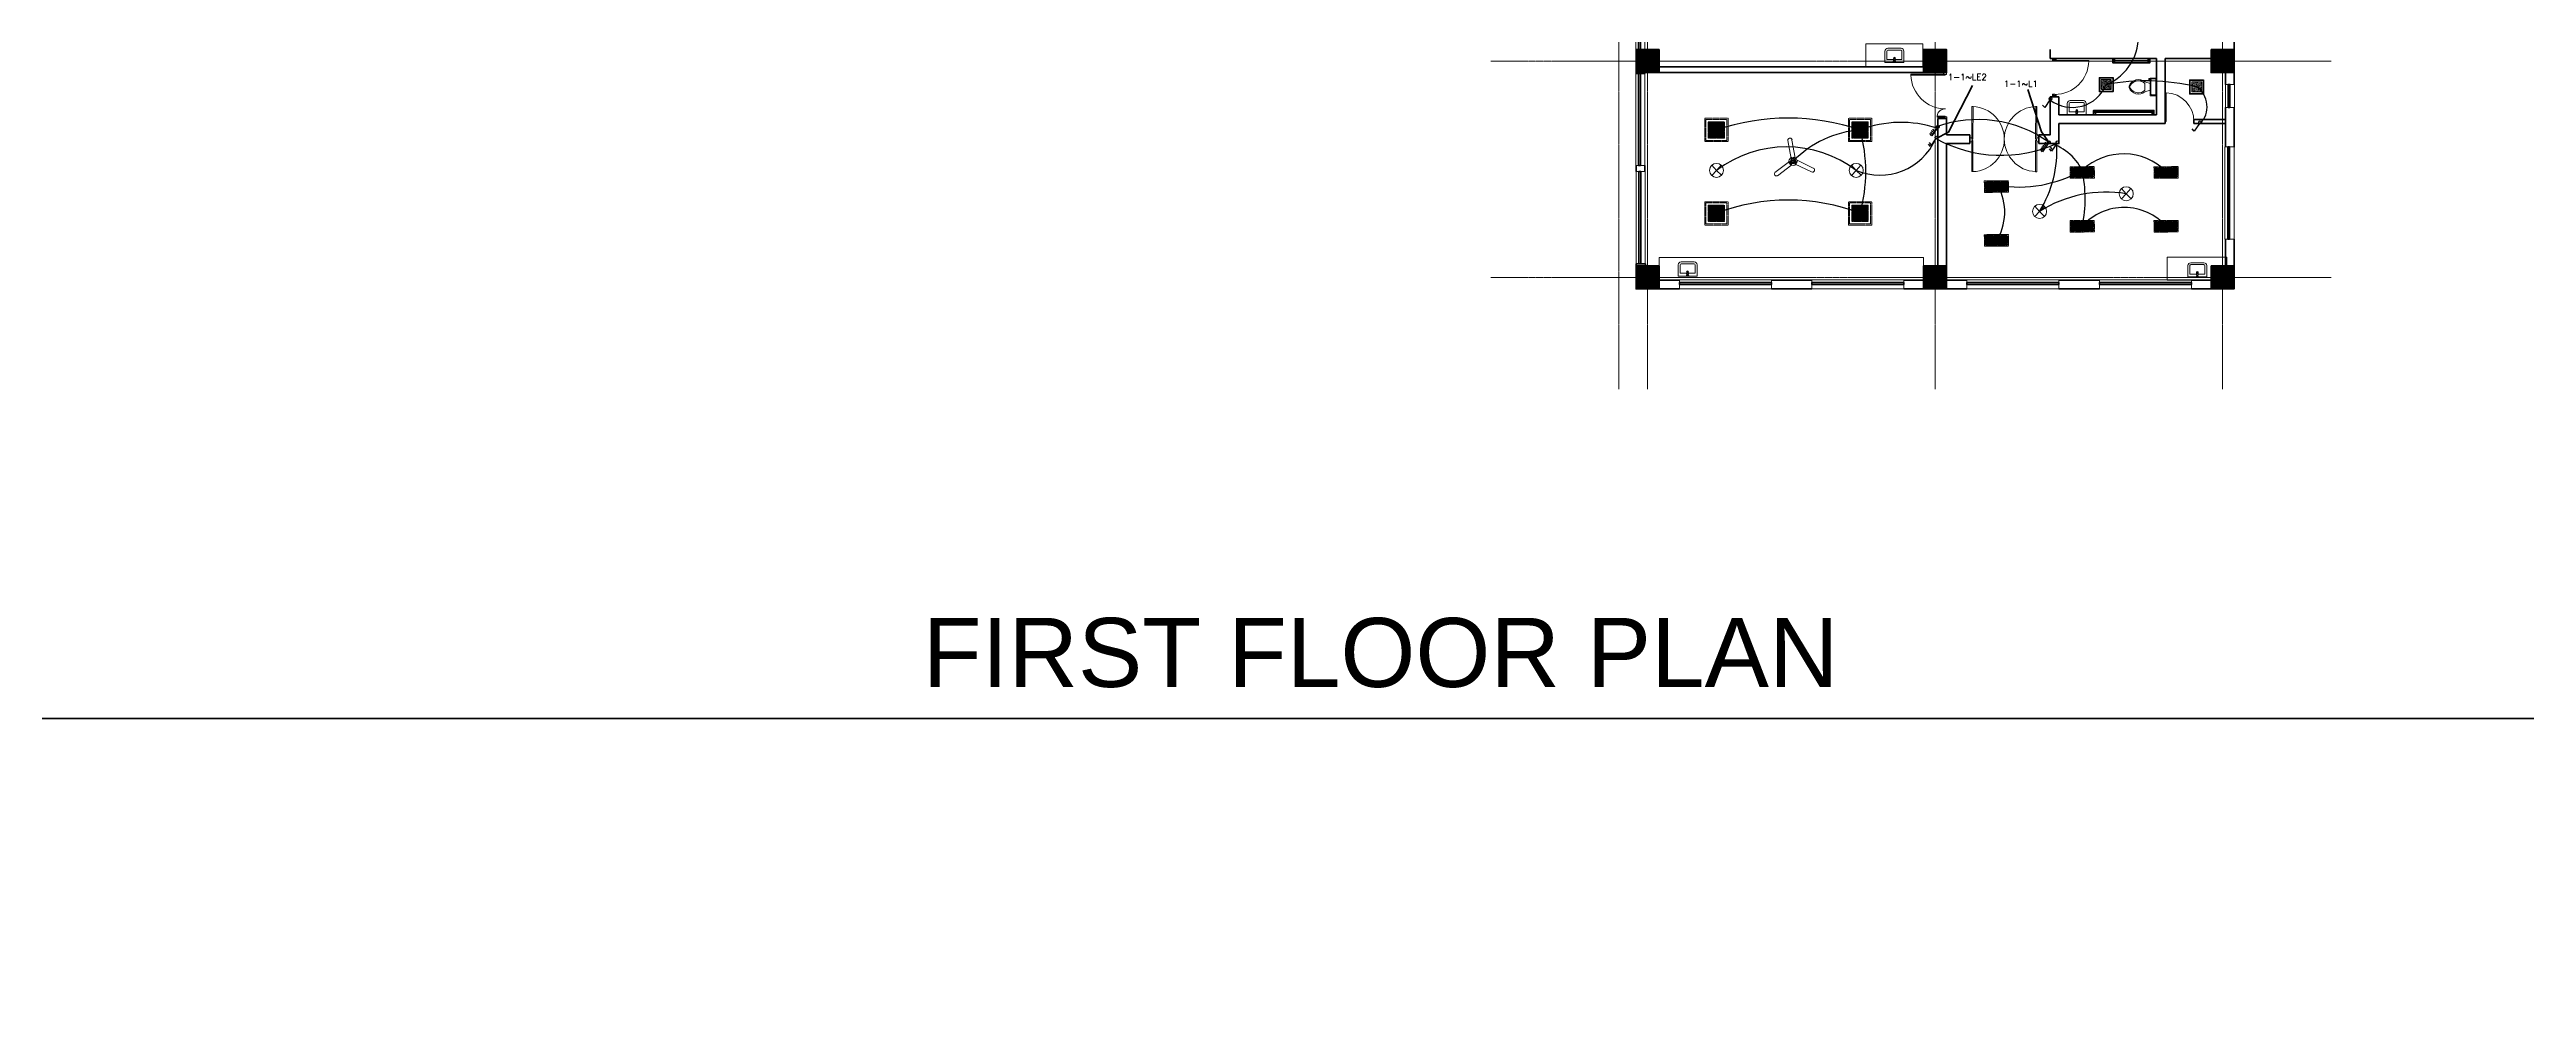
# Model space of a CAD drawing. Header units: millimetres. Extents: x 2355032 to 3136749, y 3674522 to 3929111.
# Drawn here: x 2488552 to 2553164, y 3857803 to 3882246 of the extents above; entities that cross this region are included whole.
import ezdxf

# ---------------------------------------------------------------- set-up
doc = ezdxf.new("R2010")
doc.units = ezdxf.units.MM
doc.header["$MEASUREMENT"] = 0
doc.linetypes.add('CENTER', pattern=[2, 1.25, -0.25, 0.25, -0.25])
doc.linetypes.add('DASHED', pattern=[0.75, 0.5, -0.25])
for name, color, linetype, lineweight in [('0newfurnture', 30, 'Continuous', 15), ('48fan', 4, 'Continuous', 13), ('centreline', 52, 'CENTER', 5), ('Column-0.5', 14, 'Continuous', 50), ('conduit Light & fan City', 30, 'Continuous', 5), ('door', 41, 'Continuous', 5), ('Door Opening-0.09', 253, 'Continuous', 9), ('Furniture Hospital-0.09', 44, 'Continuous', 9), ('Hatch', 9, 'Continuous', 9), ('hidden lines', 205, 'DASHED', 5), ('Sill Level', 140, 'Continuous', 20), ('Switches', 173, 'Continuous', 15), ('TXT', 7, 'Continuous', 25), ('wall 0.4', 7, 'Continuous', 40), ('WINDOW', 152, 'Continuous', 30), ('Windows Plan', 152, 'Continuous', 35)]:
    doc.layers.add(name, color=color, linetype=linetype, lineweight=lineweight)
for name, color, linetype in [('1 x 4 recessed', 80, 'CENTER'), ('2 x 11 recessed', 60, 'CENTER'), ('ceilling fan', 3, 'Continuous'), ('emergencylight', 1, 'Continuous'), ('thrtywpanel', 7, 'Continuous'), ('wire powered ups', 3, 'Continuous'), ('Wires', 1, 'Continuous')]:
    doc.layers.add(name, color=color, linetype=linetype)
doc.styles.add('ARIAL', font='arial.ttf')
doc.styles.add('romans', font='romans.shx')
doc.styles.get("Standard").update_dxf_attribs({"font": 'arial.ttf'})
doc.dimstyles.get("Standard").update_dxf_attribs({"dimtxt": 500, "dimasz": 100, "dimexe": 100, "dimexo": 200, "dimgap": 0.09, "dimtad": 0, "dimtoh": 1, "dimdec": 0, "dimzin": 0, "dimdsep": 46, "dimtxsty": 'Standard', "dimblk": 'DOT', "dimcen": 0, "dimclrd": 256, "dimclre": 256, "dimclrt": 256, "dimadec": 0, "dimazin": 0, "dimtfac": 1, "dimtdec": 0, "dimtofl": 0, "dimtmove": 0, "dimatfit": 3, "dimfxl": 1, "dimtolj": 1, "dimtzin": 0, "dimlwd": -1, "dimlwe": -1, "dimarcsym": 1})

# ---------------------------------------------------------------- blocks, each defined once
blk = doc.blocks.new('2ft column')
at = {"layer": 'Hatch', "ltscale": 5}
h = blk.add_hatch(color=256, dxfattribs=at)
h.dxf.hatch_style = 1
h.paths.add_polyline_path([(2207385, 4176559), (2207985, 4176559), (2207985, 4175959), (2207385, 4175959)])
at = {"layer": 'Column-0.5', "ltscale": 5}
blk.add_lwpolyline([(2207385, 4176559), (2207985, 4176559), (2207985, 4175959), (2207385, 4175959)], close=True, dxfattribs=at)
at = {"layer": 'Defpoints', "ltscale": 5}
for points in [[(2207985, 4176559), (2207385, 4175959)], [(2207985, 4175959), (2207385, 4176559)]]:
    blk.add_lwpolyline(points, dxfattribs=at)
blk = doc.blocks.new('main grid')
at = {"layer": 'centreline', "ltscale": 5}
for p, q in [((2518911, 4018930), (2518911, 3987284)), ((2526411, 4018930), (2526411, 3987284)), ((2533911, 4018930), (2533911, 3991299)), ((2541411, 4018930), (2541411, 3976624)), ((2542161, 4018930), (2542161, 3976624)), ((2549661, 4018930), (2549661, 3976624)), ((2557161, 4018930), (2557161, 3976624)), ((2559988, 4011172), (2515645, 4011172)), ((2559988, 4003672), (2515645, 4003672)), ((2559388, 3996172), (2515045, 3996172)), ((2559988, 3996172), (2515645, 3996172)), ((2559988, 3991172), (2538074, 3991172)), ((2533911, 3989164), (2515100, 3989164)), ((2559988, 3985172), (2538074, 3985172)), ((2559988, 3979531), (2538074, 3979531))]:
    blk.add_line(p, q, dxfattribs=at)
blk.add_lwpolyline([(2510725, 3995097), (2521316, 3987284)], dxfattribs=at)
at = {"layer": 'Hatch'}
for p in [(311226, -165087), (318726, -165087), (326226, -165087), (333726, -165087), (311226, -172587), (318726, -172587), (326226, -172587), (333726, -172587), (311226, -180087), (318726, -180087), (326226, -180087), (333726, -180087), (305895, -183187), (311226, -183187), (318726, -183187), (326226, -183187), (333726, -183187), (334476, -185087), (341976, -185087), (349476, -185087), (311226, -187095), (318801, -187095), (334476, -191087), (341976, -191087), (349476, -191087), (334476, -196728), (341976, -196728), (349476, -196728)]:
    blk.add_blockref('2ft column', p, dxfattribs=at)
at = {"layer": 'Hatch', "xscale": -1}
for p in [(4749846, -165087), (4757346, -165087), (4764846, -165087), (4749846, -172587), (4757346, -172587), (4764846, -172587), (4749846, -180087), (4757346, -180087), (4764846, -180087)]:
    blk.add_blockref('2ft column', p, dxfattribs=at)
blk = doc.blocks.new('MAIN DOOR')
at = {"layer": 'door', "ltscale": 1000}
for points in [[(2313.5, 188.5), (2347.4, 188.5), (2347.4, 187.3), (2313.5, 187.3)], [(2381.3, 188.5), (2348.9, 188.5), (2348.9, 187.3), (2381.3, 187.3)]]:
    blk.add_lwpolyline(points, close=True, dxfattribs=at)
for points in [[(2346.1, 190.6), (2346.1, 188.5)], [(2348.9, 188.1), (2347.4, 188.1), (2347.4, 188.5), (2346.1, 188.5), (2346.1, 190.6), (2350.2, 190.6)], [(2347.4, 188.1), (2348.9, 188.1), (2348.9, 188.5), (2350.2, 188.5), (2350.2, 190.6), (2346.1, 190.6)], [(2350.2, 190.6), (2350.2, 188.5)], [(2313.4, 120.7), (2347.3, 120.7), (2347.3, 121.9), (2313.4, 121.9), (2313.4, 120.7)], [(2348.8, 121.1), (2347.3, 121.1), (2347.3, 120.7), (2346, 120.7), (2346, 118.6), (2350.1, 118.6)], [(2347.3, 121.1), (2348.8, 121.1), (2348.8, 120.7), (2350.1, 120.7), (2350.1, 118.6), (2346, 118.6)], [(2346, 118.6), (2346, 120.7)], [(2381.3, 120.7), (2348.8, 120.7), (2348.8, 121.9), (2381.3, 121.9), (2381.3, 120.7)], [(2350.1, 118.6), (2350.1, 120.7)]]:
    blk.add_lwpolyline(points, dxfattribs=at)
at = {"layer": 'Door Opening-0.09', "ltscale": 1000}
for centre, start, end in [((2347.4, 188.5), 182.1168, 357.8826), ((2347.3, 120.7), 2.1167, 177.8826)]:
    blk.add_arc(centre, 33.9, start, end, dxfattribs=at)
at = {"layer": 'WINDOW', "ltscale": 5}
blk.add_line((2350.1, 190.6), (2350.1, 190.6), dxfattribs=at)
blk = doc.blocks.new("door 5'")
at = {"layer": 'door', "ltscale": 1000}
for points in [[(2177525, 4317078), (2177525, 4317062), (2177516, 4317062), (2177516, 4317020), (2177473, 4317020), (2177474, 4317105)], [(2177525, 4317062), (2177525, 4317105), (2177474, 4317105), (2177473, 4317020)], [(2177473, 4317020), (2177516, 4317020)], [(2177474, 4317105), (2177516, 4317105)], [(2178697, 4316120), (2178697, 4317060), (2178671, 4317060), (2178671, 4316120), (2178697, 4316120)], [(2178689, 4317076), (2178689, 4317060), (2178697, 4317060), (2178697, 4317018), (2178740, 4317018), (2178740, 4317104)], [(2178689, 4317060), (2178689, 4317104), (2178740, 4317104), (2178740, 4317018)], [(2178740, 4317018), (2178697, 4317018)]]:
    blk.add_lwpolyline(points, dxfattribs=at)
blk.add_lwpolyline([(2177516, 4316839), (2177516, 4317062), (2177543, 4317062), (2177543, 4316839)], close=True, dxfattribs=at)
at = {"layer": 'Door Opening-0.09', "ltscale": 1000}
for centre, radius, start, end in [((2177516, 4317062), 224, 276.6944, 2.34403), ((2178697, 4317076), 957, 180.34163, 268.42442)]:
    blk.add_arc(centre, radius, start, end, dxfattribs=at)
at = {"layer": 'WINDOW', "ltscale": 5}
blk.add_line((2177474, 4317104), (2177474, 4317104), dxfattribs=at)
blk = doc.blocks.new('TAP')
at = {"layer": 'Furniture Hospital-0.09', "linetype": 'Continuous'}
for p, q in [((0, 38), (0, -38)), ((5, 38), (0, 38)), ((5, 38), (5, -38)), ((30, 25), (5, 25)), ((30, 0), (5, 0)), ((30, 25), (30, -25)), ((56, 16), (30, 16)), ((51, 7), (48, 8)), ((59, 19), (57, 22)), ((73, 24), (73, 27)), ((88, 20), (89, 22)), ((97, 15), (125, 12)), ((97, 8), (100, 9)), ((5, -38), (0, -38)), ((30, -25), (5, -25)), ((56, -16), (30, -16)), ((51, -8), (48, -9)), ((60, -20), (58, -22)), ((74, -24), (74, -27)), ((88, -19), (90, -22)), ((97, -7), (100, -8)), ((97, -15), (125, -12))]:
    blk.add_line(p, q, dxfattribs=at)
for radius in [21.2, 19.7]:
    blk.add_circle((74, 0), radius, dxfattribs=at)
for centre, radius, start, end in [((74, 0), 27.2, 163.05119, 199.05119), ((74, 0), 24.2, 127.05119, 163.05119), ((74, 0), 27.2, 91.05119, 127.05119), ((74, 0), 24.2, 55.05119, 91.05119), ((74, 0), 27.2, 19.05119, 55.05119), ((74, 0), 24.2, 343.05119, 19.05119), ((95, 0), 32.6, 337.45001, 22.54999), ((74, 0), 24.2, 199.05119, 235.05119), ((74, 0), 27.2, 235.05119, 271.05119), ((74, 0), 24.2, 271.05119, 307.05119), ((74, 0), 27.2, 307.05119, 343.05119)]:
    blk.add_arc(centre, radius, start, end, dxfattribs=at)
blk = doc.blocks.new('bazin')
at = {"layer": '0newfurnture', "ltscale": 5}
for p, q in [((2434577, 4011590), (2435069, 4011590)), ((2434577, 4011295), (2434577, 4011590)), ((2434626, 4011295), (2434626, 4011516)), ((2434626, 4011516), (2434799, 4011516)), ((2434996, 4011270), (2434651, 4011270)), ((2434996, 4011221), (2434651, 4011221)), ((2434847, 4011516), (2435020, 4011516)), ((2435020, 4011516), (2435020, 4011295)), ((2435069, 4011590), (2435069, 4011295))]:
    blk.add_line(p, q, dxfattribs=at)
blk.add_circle((2434823, 4011477), 25.6, dxfattribs=at)
for centre, radius, start, end in [((2434651, 4011295), 73.8, 180, 270), ((2434651, 4011295), 24.6, 180, 270), ((2434996, 4011295), 73.8, 270, 0), ((2434996, 4011295), 24.6, 270, 0)]:
    blk.add_arc(centre, radius, start, end, dxfattribs=at)
at = {"layer": '0newfurnture', "ltscale": 5, "xscale": 0.9842520018725999, "yscale": 0.9842520018725999, "zscale": 0.9842520018725999, "rotation": 270}
blk.add_blockref('TAP', (2434823, 4011590), dxfattribs=at)
blk = doc.blocks.new('d1')
at = {"layer": 'door'}
for p, q in [((2442.7, 10746.2), (2408.3, 10746.2)), ((2408.3, 10746.2), (2408.3, 10745.7)), ((2442.7, 10745.7), (2408.3, 10745.7))]:
    blk.add_line(p, q, dxfattribs=at)
at = {"layer": 'door', "ltscale": 80}
for points in [[(2445, 10779.7), (2445, 10782), (2444.6, 10782), (2444.6, 10782.4), (2441.8, 10782.4), (2441.8, 10782), (2441.4, 10782), (2441.4, 10780.1), (2442.7, 10780.1), (2442.7, 10779.7)], [(2445, 10746.2), (2445, 10743.9), (2444.6, 10743.9), (2444.6, 10743.4), (2441.8, 10743.4), (2441.8, 10743.9), (2441.4, 10743.9), (2441.4, 10745.7), (2442.7, 10745.7), (2442.7, 10746.2)]]:
    blk.add_lwpolyline(points, close=True, dxfattribs=at)
at = {"layer": 'Door Opening-0.09', "ltscale": 80}
blk.add_arc((2442.7, 10745.7), 34.4, 90, 179.274, dxfattribs=at)
at = {"layer": 'hidden lines'}
for centre, radius, start, end in [((2441.6, 10791.4), 9.82, 268.3986, 287.3158), ((2441.4, 10784.8), 4.22, 269.7899, 318.9675), ((2444.3, 10781.3), 2.81, 166.4652, 205.1802), ((2445, 10781.7), 2.48, 162.4671, 233.2418), ((2441.6, 10782), 3, 308.4681, 358.9527), ((2445.5, 10782.1), 1.81, 168.6475, 255.2319), ((2441.4, 10741.1), 4.22, 41.0325, 90.2101), ((2441.6, 10734.5), 9.82, 72.6842, 91.6014), ((2444.3, 10744.5), 2.81, 154.8198, 193.5348), ((2445, 10744.2), 2.48, 126.7582, 197.5329), ((2441.6, 10743.8), 3, 1.0473, 51.5319), ((2445.5, 10743.8), 1.81, 104.7681, 191.3525)]:
    blk.add_arc(centre, radius, start, end, dxfattribs=at)
blk = doc.blocks.new('Toilet - top')
at = {"layer": 'Furniture Hospital-0.09'}
for p, q in [((-10, -8.5), (-8, -8.5)), ((-10, -9.5), (-10, -8.5)), ((-7, -9.5), (-10, -9.5)), ((-8, -8.5), (-8, -8)), ((-7, -8), (-7, -9.5)), ((-4, -8), (-6, -14)), ((4, -14), (-4, -14)), ((4, -8), (6, -14)), ((9.5, -6), (9.5, -2))]:
    blk.add_line(p, q, dxfattribs=at)
blk.add_lwpolyline([(10.5, -8), (10.5, 0), (-10.5, 0), (-10.5, -8)], close=True, dxfattribs=at)
for points in [[(-9.5, -2), (-9.5, -6)], [(8.5, -1), (-8.5, -1)], [(-8.5, -7), (8.5, -7)]]:
    blk.add_lwpolyline(points, dxfattribs=at)
for centre, radius, start, end in [((-8.6, -1.9), 0.884, 81.8699, 188.1301), ((-8.6, -6.1), 0.884, 171.8699, 278.1301), ((3.5, -21.6), 12.2, 141.4691, 247.9714), ((4.2, -21.8), 11.3, 136.3677, 238.9468), ((-3.5, -21.6), 12.2, 292.0284, 38.5307), ((-4.2, -21.8), 11.3, 301.053, 43.6321), ((8.6, -1.9), 0.884, 351.8699, 98.1301), ((8.6, -6.1), 0.884, 261.8699, 8.1301), ((0, -27.9), 4, 245.7318, 294.2682), ((0, -29), 4, 254.8605, 285.1395)]:
    blk.add_arc(centre, radius, start, end, dxfattribs=at)
blk = doc.blocks.new('26 door')
at = {"layer": 'door'}
blk.add_line((42654.7, -717.8), (42654.7, -716.7), dxfattribs=at)
at = {"layer": 'door', "ltscale": 5}
blk.add_lwpolyline([(42654.7, -716.7), (42684.7, -716.7), (42684.7, -717.8), (42654.7, -717.8)], dxfattribs=at)
at = {"layer": 'Door Opening-0.09'}
blk.add_arc((42654.8, -717.8), 30, 2.1358, 90.1794, dxfattribs=at)
blk = doc.blocks.new('w1')
at = {"layer": 'Sill Level'}
blk.add_lwpolyline([(2460641, 3827503), (2460641, 3825103), (2460401, 3825103), (2460401, 3827503)], close=True, dxfattribs=at)
at = {"layer": 'Windows Plan'}
blk.add_lwpolyline([(2460521, 3825103), (2460521, 3827503), (2460473, 3827503), (2460473, 3825103)], close=True, dxfattribs=at)
blk = doc.blocks.new('v2')
at = {"layer": 'Sill Level'}
blk.add_lwpolyline([(2448277, 3818910), (2448877, 3818910), (2448877, 3818670), (2448277, 3818670)], close=True, dxfattribs=at)
at = {"layer": 'Windows Plan'}
blk.add_lwpolyline([(2448877, 3818790), (2448277, 3818790), (2448277, 3818743), (2448877, 3818743)], close=True, dxfattribs=at)
blk = doc.blocks.new('36W LED PANEL')
at = {"layer": '2 x 11 recessed', "lineweight": 0, "true_color": 0xffffff, "transparency": 33554664}
h = blk.add_hatch(dxfattribs=at)
h.set_pattern_fill('DOTS', scale=15.2)
h.paths.add_polyline_path([(-213, 213), (213, 213), (213, -213), (-213, -213)])
at = {"layer": '2 x 11 recessed', "lineweight": 0}
for points in [[(-304, 304), (304, 304), (304, -304), (-304, -304)], [(-274, 274), (274, 274), (274, -274), (-274, -274)], [(-213, 213), (213, 213), (213, -213), (-213, -213)]]:
    blk.add_lwpolyline(points, close=True, dxfattribs=at)
blk = doc.blocks.new('2 ft panel')
at = {"layer": '1 x 4 recessed', "lineweight": 0}
h = blk.add_hatch(dxfattribs=at)
h.set_pattern_fill('AR-SAND', color=256, scale=6.25)
h.set_pattern_definition([(37.5, (-417982.219, 97562.351), (-0.39370849, 12.04264856), [0, -9.5, 0, -10.625, 0, -10.15625]), (7.5, (-417982.219, 97562.351), (11.0611044, 17.6384129), [0, -5.125, 0, -8.5625, 0, -3.28125]), (327.5, (-417989.906, 97562.351), (19.46338664, 0.03536908), [0, -3.125, 0, -11.25, 0, -14.6875]), (317.5, (-417989.906, 97562.351), (18.7882913, 5.4854723), [0, -1.5625, 0, -7.375, 0, -8.4375])])
h.paths.add_polyline_path([(287, -125), (287, 125), (-288, 125), (-288, -125)])
at = {"layer": '1 x 4 recessed'}
blk.add_line((287, 125), (287, -125), dxfattribs=at)
at = {"layer": '1 x 4 recessed', "lineweight": 0}
for points in [[(316, -150), (-313, -150), (-313, 150), (316, 150)], [(287, -125), (-288, -125), (-288, 125), (287, 125)], [(316, 150), (316, -150)]]:
    blk.add_lwpolyline(points, dxfattribs=at)
blk = doc.blocks.new('1by1 6w')
at = {"layer": '2 x 11 recessed', "lineweight": 0}
h = blk.add_hatch(dxfattribs=at)
h.set_pattern_fill('AR-SAND', color=256, scale=7.6)
h.set_pattern_definition([(37.5, (-507751.777, 116886.896), (-0.47874952, 14.64386064), [0, -11.552, 0, -12.92, 0, -12.35]), (7.5, (-507751.777, 116886.896), (13.45030296, 21.4483101), [0, -6.232, 0, -10.412, 0, -3.99]), (327.5, (-507761.125, 116886.896), (23.66747815, 0.0430088), [0, -3.8, 0, -13.68, 0, -17.86]), (317.5, (-507761.125, 116886.896), (22.8465622, 6.6703343), [0, -1.9, 0, -8.968, 0, -10.26])])
h.paths.add_polyline_path([(-106, 106), (106, 106), (106, -106), (-106, -106)])
for points in [[(-152, 152), (152, 152), (152, -152), (-152, -152)], [(-137, 137), (137, 137), (137, -137), (-137, -137)], [(-106, 106), (106, 106), (106, -106), (-106, -106)]]:
    blk.add_lwpolyline(points, close=True, dxfattribs=at)
blk = doc.blocks.new('4 WAY')
at = {"layer": 'Switches', "lineweight": 30}
for p, q in [((1.8, 2.1), (6, 8.5)), ((3.6, 4.9), (5.4, 2.9)), ((4.5, 6), (6.3, 4)), ((5.3, 7.3), (7, 5.3)), ((6, 8.5), (7.8, 6.5))]:
    blk.add_line(p, q, dxfattribs=at)
blk.add_circle((1.1, 1.1), 1.13, dxfattribs=at)
blk = doc.blocks.new('6gang switch')
at = {"layer": 'Switches', "lineweight": 30}
for p, q in [((1.7, 2.1), (6.5, 9.2)), ((2.4, 3.2), (4.2, 1.2)), ((3.3, 4.3), (5.1, 2.3)), ((4.1, 5.5), (5.8, 3.5)), ((5, 6.7), (6.7, 4.7)), ((5.7, 7.9), (7.5, 5.9)), ((6.5, 9.2), (8.2, 7.2))]:
    blk.add_line(p, q, dxfattribs=at)
blk.add_circle((1.1, 1.1), 1.13, dxfattribs=at)
blk = doc.blocks.new('1 WAY')
at = {"layer": 'Switches', "lineweight": 30}
for p, q in [((1.8, 2.1), (6, 8.5)), ((6, 8.5), (7.8, 6.5))]:
    blk.add_line(p, q, dxfattribs=at)
blk.add_circle((1.1, 1.1), 1.13, dxfattribs=at)
blk = doc.blocks.new('emergency')
at = {"layer": 'conduit Light & fan City'}
for p, q in [((0, 0), (-124, -135)), ((-122, 136), (0, 0)), ((124, 135), (0, 0)), ((0, 0), (129, -129))]:
    blk.add_line(p, q, dxfattribs=at)
blk.add_circle((0, 0), 183, dxfattribs=at)
blk = doc.blocks.new('2 WAY')
at = {"layer": 'Switches', "lineweight": 30}
for p, q in [((1.8, 2.1), (6, 8.5)), ((5.3, 7.3), (7, 5.3)), ((6, 8.5), (7.8, 6.5))]:
    blk.add_line(p, q, dxfattribs=at)
blk.add_circle((1.1, 1.1), 1.13, dxfattribs=at)
blk = doc.blocks.new('48 inch fan')
at = {"color": 3, "extrusion": (-0.984895, -0.173153, 0)}
for p, q in [((-33, 132, -78), (-33, 132, -76)), ((-33, 132, -78), (-13, 18, -78)), ((-13, 18, -78), (-13, 18, -76))]:
    blk.add_line(p, q, dxfattribs=at)
at = {"color": 3}
for p, q in [((-33, 132, -78), (-33, 132, -76)), ((13, 23, -76), (-13, 18, -76)), ((-7, 136, -78), (-7, 136, -76)), ((14, -18, -76), (26, 7, -76)), ((-116, -71, -76), (-24, -1, -76)), ((-8, -23, -76), (-100, -93, -76)), ((-24, -1, -76), (-8, -23, -76)), ((118, -68, -76), (14, -18, -76)), ((129, -44, -78), (129, -44, -76))]:
    blk.add_line(p, q, dxfattribs=at)
at = {"color": 3, "extrusion": (0.173153, -0.984895, 0)}
for p, q in [((13, 23, -76), (-13, 18, -76)), ((-13, 18, -78), (13, 23, -78)), ((-13, 18, -78), (-13, 18, -76)), ((13, 23, -78), (13, 23, -76))]:
    blk.add_line(p, q, dxfattribs=at)
at = {"color": 3, "extrusion": (0, 0, -1)}
for p, q in [((-13, 18, -78), (13, 23, -78)), ((13, 23, -78), (-7, 136, -78)), ((14, -18, -78), (26, 7, -78)), ((-116, -71, -78), (-24, -1, -78)), ((-8, -23, -78), (-100, -93, -78)), ((-24, -1, -78), (-8, -23, -78)), ((118, -68, -78), (14, -18, -78))]:
    blk.add_line(p, q, dxfattribs=at)
at = {"color": 3, "extrusion": (0.984895, 0.173153, 0)}
for p, q in [((-7, 136, -78), (-7, 136, -76)), ((13, 23, -78), (13, 23, -76))]:
    blk.add_line(p, q, dxfattribs=at)
at = {"color": 3, "extrusion": (-0.900152, 0.435576, 0)}
for p, q in [((14, -18, -76), (26, 7, -76)), ((14, -18, -78), (26, 7, -78)), ((26, 7, -78), (26, 7, -76)), ((14, -18, -78), (14, -18, -76))]:
    blk.add_line(p, q, dxfattribs=at)
at = {"color": 3, "extrusion": (0.435576, 0.900152, 0)}
for p, q in [((26, 7, -78), (26, 7, -76)), ((26, 7, -78), (129, -44, -78)), ((129, -44, -78), (129, -44, -76))]:
    blk.add_line(p, q, dxfattribs=at)
at = {"color": 3, "extrusion": (-0.602909, 0.79781, 0)}
for p, q in [((-116, -71, -76), (-24, -1, -76)), ((-116, -71, -78), (-24, -1, -78)), ((-24, -1, -78), (-24, -1, -76))]:
    blk.add_line(p, q, dxfattribs=at)
at = {"color": 3, "extrusion": (0.602909, -0.79781, 0)}
for p, q in [((-8, -23, -76), (-100, -93, -76)), ((-8, -23, -78), (-100, -93, -78)), ((-98, -90, -2), (-98, -90, 0)), ((-8, -23, -78), (-8, -23, -76))]:
    blk.add_line(p, q, dxfattribs=at)
at = {"color": 3, "extrusion": (0.79781, 0.602909, 0)}
for p, q in [((-24, -1, -76), (-8, -23, -76)), ((-24, -1, -78), (-24, -1, -76)), ((-24, -1, -78), (-8, -23, -78)), ((-8, -23, -78), (-8, -23, -76))]:
    blk.add_line(p, q, dxfattribs=at)
at = {"color": 3, "extrusion": (-0.435576, -0.900152, 0)}
for p, q in [((118, -68, -76), (14, -18, -76)), ((14, -18, -78), (14, -18, -76)), ((118, -68, -78), (14, -18, -78))]:
    blk.add_line(p, q, dxfattribs=at)
at = {"color": 3}
for centre, radius in [((0, 0, -71), 26.7), ((0, 0, -81), 26.7), ((0, 0), 6.78)]:
    blk.add_circle(centre, radius, dxfattribs=at)
at = {"color": 3, "extrusion": (0, 0, -1)}
for centre, radius in [((0, 0, 81), 26.7), ((0, 0, 71), 26.7), ((0, 0, 81), 6.78), ((0, 0, 81), 6.78)]:
    blk.add_circle(centre, radius, dxfattribs=at)
at = {"color": 3, "extrusion": (-0.024462, -1e-16, 0.999701)}
for centre, radius in [((-1, 0, 16), 16.3), ((-1, 0, 16), 14.5), ((-1, 0, 16), 14.5), ((-1, 0, -6), 8.13)]:
    blk.add_circle(centre, radius, dxfattribs=at)
at = {"color": 3, "extrusion": (0.024462, 1e-16, -0.999701)}
for centre, radius in [((1, 0, -16), 16.3), ((0, 0, 0), 10.2), ((1, 0, 0), 9.08), ((1, 0, 6), 7.26)]:
    blk.add_circle(centre, radius, dxfattribs=at)
at = {"color": 3, "extrusion": (0.024462, 0, -0.999701)}
blk.add_circle((1, 0, 0), 6.78, dxfattribs=at)
at = {"color": 3, "extrusion": (0, 0, -1)}
for centre, start, end in [((20, 134, 78), 350.0288, 170.0288), ((20, 134, 76), 350.0288, 170.0288), ((106, -80, 2), 232.9215, 52.9215), ((-124, -56, 76), 115.822, 295.822), ((-124, -56, 78), 115.822, 295.822), ((-124, -56, 78), 115.822, 295.822)]:
    blk.add_arc(centre, 13.6, start, end, dxfattribs=at)
at = {"color": 3}
for centre, start, end in [((-20, 134, -76), 9.9712, 189.9712), ((-20, 134, -78), 9.9712, 189.9712), ((124, -56, -76), 244.178, 64.178)]:
    blk.add_arc(centre, 13.6, start, end, dxfattribs=at)
blk = doc.blocks.new('_Dot')
at = {"color": 0, "linetype": 'ByBlock', "lineweight": -2}
blk.add_line((-0.5, 0), (-1, 0), dxfattribs=at)
at = {"color": 0, "linetype": 'ByBlock', "lineweight": -3, "const_width": 0.5}
blk.add_lwpolyline([(-0.25, 0, 1), (0.25, 0, 1)], format="xyb", close=True, dxfattribs=at)

msp = doc.modelspace()

# ---------------------------------------------------------------- linework, layer by layer
at = {"layer": '0newfurnture', "ltscale": 5}
for points in [[(2535933, 3882397), (2537421, 3882397), (2537421, 3881797), (2535933, 3881797)], [(2545350, 3876836), (2543792, 3876836), (2543792, 3876236), (2545350, 3876236)]]:
    msp.add_lwpolyline(points, close=True, dxfattribs=at)
for points in [[(2531068, 3876230), (2530539, 3876230), (2530539, 3876830), (2537439, 3876830), (2537439, 3876230), (2536925, 3876230)], [(2534525, 3876230), (2533468, 3876230)]]:
    msp.add_lwpolyline(points, dxfattribs=at)
at = {"layer": 'wall 0.4', "ltscale": 5}
for p, q in [((2545539, 3882527), (2545539, 3881339)), ((2540739, 3882016), (2540739, 3882246)), ((2543509, 3882017), (2540739, 3882016)), ((2543509, 3882017), (2543509, 3880547)), ((2543739, 3882017), (2543739, 3880317)), ((2543739, 3882017), (2544939, 3882017)), ((2545309, 3881647), (2545309, 3881339)), ((2540969, 3881016), (2540740, 3881016)), ((2540969, 3880547), (2540969, 3881016)), ((2545309, 3880739), (2545309, 3879706)), ((2545539, 3880739), (2545539, 3879706)), ((2543509, 3880547), (2540969, 3880547)), ((2543739, 3880317), (2540969, 3880317)), ((2543739, 3880427), (2543768, 3880427)), ((2544487, 3880427), (2544487, 3880317)), ((2544487, 3880427), (2545309, 3880427)), ((2544487, 3880317), (2545309, 3880317)), ((2529939, 3879226), (2529939, 3879066)), ((2530169, 3879226), (2530169, 3879066)), ((2545309, 3877306), (2545309, 3876606)), ((2545539, 3877306), (2545539, 3876606)), ((2531068, 3876236), (2530539, 3876236)), ((2534525, 3876236), (2533468, 3876236)), ((2537439, 3876236), (2536925, 3876236)), ((2538568, 3876236), (2538039, 3876236)), ((2542025, 3876236), (2540968, 3876236)), ((2544939, 3876236), (2544425, 3876236)), ((2531068, 3876006), (2530539, 3876006)), ((2534525, 3876006), (2533468, 3876006)), ((2537439, 3876006), (2536925, 3876006)), ((2538568, 3876006), (2538039, 3876006)), ((2542025, 3876006), (2540968, 3876006)), ((2544939, 3876006), (2544425, 3876006))]:
    msp.add_line(p, q, dxfattribs=at)
for points in [[(2419644, 3929111), (2617705, 3929111), (2617776, 3864810), (2419715, 3864810)], [(2542417, 3881903), (2542373, 3881903), (2542373, 3882017), (2542417, 3882017)], [(2542376, 3881952), (2543339, 3881952), (2543339, 3881903), (2542376, 3881903)], [(2543298, 3881903), (2543342, 3881903), (2543342, 3882017), (2543298, 3882017)], [(2530169, 3881626), (2529939, 3881626), (2529939, 3881647), (2530169, 3881647)], [(2541918, 3880661), (2541874, 3880661), (2541874, 3880547), (2541918, 3880547)], [(2541874, 3880612), (2543442, 3880612), (2543442, 3880661), (2541874, 3880661)], [(2543401, 3880661), (2543445, 3880661), (2543445, 3880547), (2543401, 3880547)], [(2529939, 3876666), (2530180, 3876666), (2530180, 3876606), (2529939, 3876606)], [(2419715, 3864810), (2617776, 3864810), (2617776, 3786495), (2419715, 3786495)]]:
    msp.add_lwpolyline(points, close=True, dxfattribs=at)
for points in [[(2530539, 3881797), (2537439, 3881797)], [(2530539, 3881647), (2537439, 3881647)], [(2540740, 3881016), (2540740, 3880025), (2540443, 3880025)], [(2540969, 3881016), (2540969, 3880547)], [(2537809, 3876236), (2537809, 3880447)], [(2538041, 3880447), (2537809, 3880447)], [(2538039, 3880025), (2538039, 3880447)], [(2538643, 3880025), (2538039, 3880025)], [(2538643, 3879797), (2538643, 3880027)], [(2540969, 3880317), (2540969, 3879795), (2540443, 3879795)], [(2540443, 3879795), (2540443, 3880025)], [(2538039, 3876236), (2538039, 3879795)], [(2538643, 3879795), (2538039, 3879795)]]:
    msp.add_lwpolyline(points, dxfattribs=at)
at = {"layer": 'wire powered ups', "ltscale": 5}
for centre, radius, start, end in [((2533858, 3876692), 3018, 52.85581, 127.14419), ((2536297, 3880569), 1595, 247.25141, 335.99946), ((2539461, 3883048), 3557, 241.67936, 294.04511), ((2537839, 3879631), 3077, 328.58415, 3.12754), ((2542203, 3875279), 3252, 80.77872, 122.31367)]:
    msp.add_arc(centre, radius, start, end, dxfattribs=at)
at = {"layer": 'Wires', "ltscale": 5}
for centre, radius, start, end in [((2541680, 3882593), 1365, 292.57955, 5.48633), ((2541314, 3881703), 964, 233.43287, 337.42921), ((2543245, 3875775), 5654, 76.5251, 100.60683), ((2544205, 3880757), 628, 315.50833, 55.34887), ((2533909, 3874633), 5828, 71.25026, 108.74974), ((2536002, 3877393, 356), 2768, 94.56623, 135.34627), ((2536851, 3877332), 3016, 71.88476, 110.76606), ((2531875, 3879065), 4055, 344.44645, 15.55355), ((2538860, 3877245), 3177, 54.47845, 110.00249), ((2540315, 3878464), 1412, 26.86207, 75.38943), ((2542651, 3877953), 1575, 44.52113, 133.12657), ((2538096, 3878010), 1458, 327.58774, 28.6615), ((2539922, 3882002), 3338, 260.59165, 299.67942), ((2538111, 3878360), 3542, 348.41596, 12.08483), ((2533909, 3873084), 5240, 69.05278, 110.94722), ((2542668, 3876662), 1469, 41.24578, 137.76379)]:
    msp.add_arc(centre, radius, start, end, dxfattribs=at)

# ---------------------------------------------------------------- block references
at = {"layer": '0newfurnture', "xscale": -1, "rotation": 180}
for p in [(101853, 7893501), (106609, 7892137), (96459, 7887933)]:
    msp.add_blockref('bazin', p, dxfattribs=at)
at = {"layer": '0newfurnture', "rotation": 180}
msp.add_blockref('bazin', (4979401, 7887910), dxfattribs=at)
at = {"layer": '1 x 4 recessed', "xscale": 1.232584708463633, "yscale": 1.232584708463633, "zscale": 1.232584708463633}
for p in [(2542204, 3881333), (2544562, 3881274)]:
    msp.add_blockref('1by1 6w', p, dxfattribs=at)
at = {"layer": '1 x 4 recessed', "rotation": 0.4480127828097937}
for p in [(2539336, 3878676), (2541576, 3879043), (2543762, 3879043), (2539336, 3877274), (2541576, 3877641), (2543762, 3877641)]:
    msp.add_blockref('2 ft panel', p, dxfattribs=at)
at = {"layer": '48fan', "xscale": 4.079775000000025, "yscale": 4.079775000000025, "zscale": 4.079775000000025, "rotation": 0.08050573568567779}
msp.add_blockref('48 inch fan', (2534034, 3879334, 290), dxfattribs=at)
at = {"layer": 'ceilling fan', "lineweight": -3, "xscale": 31.30765159497629, "yscale": 31.30765159497629, "zscale": 31.30765159497629}
for name, p, rotation in [('1 WAY', (2540785, 3880998), 180), ('2 WAY', (2537809, 3879987), 180.0153879963838), ('4 WAY', (2537844, 3880265), 180), ('1 WAY', (2544688, 3880388), 180), ('2 WAY', (2540966, 3879866), 180.0153879963838)]:
    msp.add_blockref(name, p, dxfattribs=dict(at, rotation=rotation))
at = {"layer": 'conduit Light & fan City', "xscale": 31.30765159497629, "yscale": 31.30765159497629, "zscale": 31.30765159497629, "rotation": 180}
msp.add_blockref('6gang switch', (2540741, 3879866), dxfattribs=at)
at = {"layer": 'door'}
for name, p, xscale, yscale, zscale, rotation in [("door 5'", (-1551733, 1817277), -0.9473750180788149, 0.9473750180788149, 0.9473750180788149, 270.0040133245631), ('26 door', (2561685, 2814002), -25, 25, 25, 270)]:
    msp.add_blockref(name, p, dxfattribs=dict(at, xscale=xscale, yscale=yscale, zscale=zscale, rotation=rotation))
at = {"layer": 'Door Opening-0.09', "xscale": -24.99999476308163, "yscale": 24.99999476308163, "zscale": 24.99999476308163, "rotation": 89.95085157849962}
msp.add_blockref('MAIN DOOR', (2543459, 3938593), dxfattribs=at)
at = {"layer": 'emergencylight'}
for p in [(2532035, 3879098), (2535681, 3879098), (2542724, 3878489), (2540464, 3878027)]:
    msp.add_blockref('emergency', p, dxfattribs=at)
at = {"layer": 'Furniture Hospital-0.09', "xscale": 21.93575057202424, "yscale": 21.93575057202424, "zscale": 21.93575057202424, "rotation": 270}
msp.add_blockref('Toilet - top', (2543520, 3881274), dxfattribs=at)
at = {"layer": 'thrtywpanel'}
for p in [(2532035, 3880152), (2535782, 3880152), (2532035, 3877977), (2535782, 3877977)]:
    msp.add_blockref('36W LED PANEL', p, dxfattribs=at)
at = {"layer": 'wall 0.4'}
for name, p in [('main grid', (-11922, -103225)), ('w1', (69528, 57137)), ('w1', (69528, 54123)), ('w1', (84898, 52204)), ('w1', (69538, 51563))]:
    msp.add_blockref(name, p, dxfattribs=at)
at = {"layer": 'wall 0.4', "ltscale": 5, "xscale": 25.64102998076803, "yscale": 25.64102998076803, "zscale": 25.64102998076803, "rotation": 180.033335114651}
msp.add_blockref('d1', (2603335, 4157525), dxfattribs=at)
at = {"layer": 'wall 0.4', "rotation": 270}
for name, p in [('v2', (-1273361, 6329616)), ('w1', (-1294035, 6336647)), ('w1', (-1290578, 6336647)), ('w1', (-1286535, 6336647)), ('w1', (-1283078, 6336647))]:
    msp.add_blockref(name, p, dxfattribs=at)

# ---------------------------------------------------------------- texts
at = {"layer": 'TXT', "color": 244, "ltscale": 20, "true_color": 0x991b1e, "insert": (2511330, 3866520), "char_height": 2100, "width": 102139.87, "attachment_point": 4, "rotation": 0.0002, "style": 'ARIAL'}
msp.add_mtext('{\\H0.85714x;FIRST FLOOR PLAN}', dxfattribs=at)
at = {"layer": 'wall 0.4', "color": 5, "ltscale": 5, "style": 'romans'}
for s, p in [('1-1~LE2', (2538071, 3881449)), ('1-1~L1', (2539535, 3881271))]:
    msp.add_text(s, height=162.3, dxfattribs=at).set_placement(p)

# ---------------------------------------------------------------- leaders
at = {"layer": 'wall 0.4', "ltscale": 5}
for points in [[(2538710, 3881310), (2538084, 3880096), (2537752, 3879921)], [(2540161, 3881201), (2540514, 3880105), (2540706, 3879830)]]:
    msp.add_leader(points, dimstyle='Standard', override={"dimfxl": 500, "dimfxlon": 1}, dxfattribs=at)

doc.saveas('drawing.dxf')
